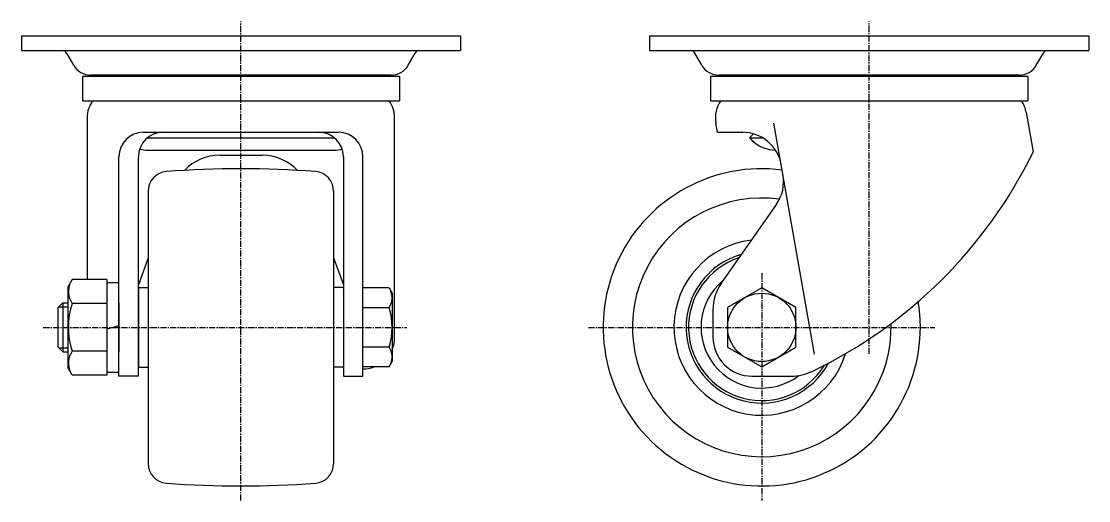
# Model space of a CAD drawing. Extents: x -3407 to -3186, y -317 to 74.
# Drawn here: x -3407.4 to -3188.7, y -173.4 to -75.2 of the extents above; entities that cross this region are included whole.
import ezdxf

# ---------------------------------------------------------------- set-up
doc = ezdxf.new("R2010")
doc.units = 0
doc.linetypes.add('CENTER', pattern=[2, 1.25, -0.25, 0.25, -0.25])
doc.layers.get('0').update_dxf_attribs({"linetype": 'CONTINUOUS'})
doc.layers.add('CENTER', color=1, linetype='CENTER')

msp = doc.modelspace()

# ---------------------------------------------------------------- linework, layer by layer
at = {"color": 7, "linetype": 'CONTINUOUS'}
for p, q in [((-3407.44, -78.16), (-3317.44, -78.16)), ((-3407.44, -78.16), (-3407.44, -81.16)), ((-3317.44, -78.16), (-3317.44, -81.16)), ((-3278.7, -78.16), (-3188.7, -78.16)), ((-3278.7, -78.16), (-3278.7, -81.16)), ((-3188.7, -78.16), (-3188.7, -81.16)), ((-3407.44, -81.16), (-3317.44, -81.16)), ((-3396.71, -84.16), (-3398.15, -81.66)), ((-3328.17, -84.16), (-3326.73, -81.66)), ((-3278.7, -81.16), (-3188.7, -81.16)), ((-3267.97, -84.16), (-3269.42, -81.66)), ((-3199.44, -84.16), (-3197.99, -81.66)), ((-3329.94, -86.45), (-3394.94, -86.45)), ((-3394.94, -86.45), (-3394.94, -91.45)), ((-3331.64, -86.16), (-3393.24, -86.16)), ((-3390.16, -86.16), (-3390.44, -86.45)), ((-3334.72, -86.16), (-3334.44, -86.45)), ((-3329.94, -86.45), (-3329.94, -91.45)), ((-3201.2, -86.45), (-3266.21, -86.45)), ((-3266.21, -86.45), (-3266.21, -91.45)), ((-3202.9, -86.16), (-3264.51, -86.16)), ((-3261.42, -86.16), (-3261.71, -86.45)), ((-3205.98, -86.16), (-3205.7, -86.45)), ((-3201.2, -86.45), (-3201.2, -91.45)), ((-3394.94, -91.45), (-3329.94, -91.45)), ((-3266.21, -91.45), (-3201.2, -91.45)), ((-3201.5, -93.86), (-3200.08, -101.91)), ((-3393.94, -94.9), (-3393.94, -128.05)), ((-3330.94, -139.87), (-3330.94, -94.9)), ((-3264.76, -97.9), (-3265.1, -95.95)), ((-3244.86, -143.35), (-3253.2, -96.04)), ((-3382.44, -97.89), (-3342.44, -97.89)), ((-3264.76, -97.9), (-3259.59, -97.9)), ((-3258.2, -99.01), (-3257.4, -98.21)), ((-3381.6, -99.01), (-3343.29, -99.01)), ((-3258.2, -99.01), (-3255.52, -99.01)), ((-3258.2, -99.01), (-3257.7, -99.51)), ((-3381.49, -101.56), (-3343.39, -101.56)), ((-3366.78, -102.6), (-3358.1, -102.6)), ((-3387.44, -147.86), (-3387.44, -102.89)), ((-3383.44, -147.86), (-3383.44, -102.89)), ((-3341.44, -102.89), (-3341.44, -147.86)), ((-3337.44, -147.86), (-3337.44, -102.89)), ((-3381.44, -109.94), (-3381.44, -165.79)), ((-3343.44, -109.94), (-3343.44, -165.79)), ((-3343.44, -109.94), (-3343.44, -120.36)), ((-3252.66, -112.59), (-3263.9, -128.63)), ((-3381.44, -123.63), (-3383.44, -129.13)), ((-3343.44, -123.63), (-3341.44, -129.13)), ((-3397.04, -128.05), (-3397.94, -129.61)), ((-3389.94, -128.05), (-3397.04, -128.05)), ((-3389.94, -128.05), (-3389.94, -147.68)), ((-3389.94, -128.66), (-3387.44, -128.66)), ((-3397.94, -129.61), (-3397.94, -146.11)), ((-3383.44, -129.91), (-3383.44, -145.81)), ((-3383.24, -129.71), (-3381.44, -129.71)), ((-3341.64, -129.71), (-3343.44, -129.71)), ((-3341.44, -129.91), (-3341.44, -145.81)), ((-3332.07, -129.78), (-3337.44, -129.78)), ((-3332.07, -129.78), (-3331.44, -130.86)), ((-3331.44, -130.86), (-3331.44, -144.86)), ((-3399.94, -133.86), (-3398.94, -132.86)), ((-3398.94, -132.86), (-3398.94, -142.86)), ((-3398.94, -132.86), (-3397.94, -132.86)), ((-3389.94, -132.96), (-3397.04, -132.96)), ((-3387.44, -132.86), (-3387.44, -142.86)), ((-3399.94, -133.86), (-3399.94, -141.86)), ((-3337.44, -133.82), (-3332.07, -133.82)), ((-3265.7, -134.38), (-3265.7, -139.86)), ((-3387.44, -137.53), (-3389.94, -138.2)), ((-3399.94, -141.86), (-3398.94, -142.86)), ((-3332.07, -141.91), (-3337.44, -141.91)), ((-3398.94, -142.86), (-3397.94, -142.86)), ((-3389.94, -142.77), (-3397.04, -142.77)), ((-3397.04, -147.68), (-3397.94, -146.11)), ((-3383.24, -146.01), (-3381.44, -146.01)), ((-3341.64, -146.01), (-3343.44, -146.01)), ((-3332.07, -145.95), (-3337.44, -145.95)), ((-3332.07, -145.95), (-3331.44, -144.86)), ((-3389.94, -147.68), (-3397.04, -147.68)), ((-3389.94, -147.06), (-3387.44, -147.06)), ((-3383.44, -147.86), (-3387.44, -147.86)), ((-3341.44, -147.86), (-3337.44, -147.86)), ((-3257.7, -147.86), (-3249.7, -147.86))]:
    msp.add_line(p, q, dxfattribs=at)
at = {"color": 3, "linetype": 'CONTINUOUS'}
for p, q in [((-3399.75, -133.68), (-3397.94, -133.68)), ((-3399.75, -142.05), (-3397.94, -142.05))]:
    msp.add_line(p, q, dxfattribs=at)
at = {"color": 7, "linetype": 'CONTINUOUS'}
msp.add_lwpolyline([(-3248.7, -133.82), (-3255.7, -129.78), (-3262.7, -133.82), (-3262.7, -141.91), (-3255.7, -145.95), (-3248.7, -141.91)], close=True, dxfattribs=at)
msp.add_circle((-3255.7, -137.86), 7, dxfattribs=at)
for centre, radius, start, end in [((-3399.02, -82.16), 1, 30, 90), ((-3325.86, -82.16), 1, 90, 150), ((-3270.28, -82.16), 1, 30, 90), ((-3197.13, -82.16), 1, 90, 150), ((-3393.24, -82.16), 4, 210, 270), ((-3331.64, -82.16), 4, 270, 330), ((-3264.51, -82.16), 4, 210, 270), ((-3202.9, -82.16), 4, 270, 330), ((-3387.94, -94.9), 6, 144.7998, 180), ((-3336.94, -94.9), 6, 0, 35.2002), ((-3259.19, -94.9), 6, 144.7998, 190), ((-3207.4, -94.9), 6, 10, 35.2002), ((-3382.44, -102.89), 5, 90, 180), ((-3378.44, -102.89), 5, 90, 180), ((-3346.44, -102.89), 5, 0, 90), ((-3342.44, -102.89), 5, 0, 90), ((-3259.59, -105.9), 8, 10, 90), ((-3252.75, -94.56), 7, 225, 269.0765), ((-3381.49, -94.56), 7, 255.8862, 270), ((-3366.78, -112.6), 10, 90, 136.3595), ((-3358.1, -112.6), 10, 43.6405, 90), ((-3343.39, -94.56), 7, 270, 284.1138), ((-3287.36, -59.29), 97.13, 295.6946, 333.9747), ((-3377.44, -109.94), 4, 94.3892, 180), ((-3362.44, -305.36), 200, 85.6108, 94.3892), ((-3347.44, -109.94), 4, 0, 85.6108), ((-3255.7, -137.86), 32.5, 82.5866, 9.3342), ((-3259.22, -108), 8, 325, 10), ((-3255.7, -137.86), 26.5, 82.1396, 1.6655), ((-3255.7, -137.86), 18, 96.8424, 342.5773), ((-3255.7, -137.86), 15.5, 105.7759, 331.7267), ((-3255.7, -137.86), 15, 108.178, 328.8049), ((-3393.45, -130.5), 4.34, 154.3842, 214.3842), ((-3255.7, -137.86), 12.45, 129.679, 307.5257), ((-3255.7, -134.36), 10, 145, 180), ((-3383.24, -129.91), 0.2, 90, 180), ((-3341.64, -129.91), 0.2, 0, 90), ((-3335.02, -131.8), 3.58, 325.6691, 25.6691), ((-3381.56, -137.86), 16.24, 162.412, 197.588), ((-3344.82, -137.86), 13.38, 342.42, 17.58), ((-3337.44, -139.87), 6.5, 337.3801, 0), ((-3257.7, -139.86), 8, 180, 270), ((-3335.02, -143.93), 3.58, 334.3309, 34.3309), ((-3393.45, -145.22), 4.34, 145.6158, 205.6158), ((-3383.24, -145.81), 0.2, 180, 270), ((-3341.64, -145.81), 0.2, 270, 0), ((-3337.44, -139.87), 6.5, 270, 290.7338), ((-3249.7, -137.86), 10, 270, 296.4628), ((-3377.44, -165.79), 4, 180, 265.6108), ((-3347.44, -165.79), 4, 274.3892, 0), ((-3362.44, 29.64), 200, 265.6108, 274.3892)]:
    msp.add_arc(centre, radius, start, end, dxfattribs=at)
at = {"layer": 'CENTER', "color": 1, "linetype": 'CENTER'}
for p, q in [((-3362.44, -173.36), (-3362.44, -75.16)), ((-3233.7, -143.29), (-3233.7, -75.16)), ((-3255.7, -126.78), (-3255.7, -173.36)), ((-3402.94, -137.86), (-3328.44, -137.86)), ((-3291.2, -137.86), (-3220.2, -137.86))]:
    msp.add_line(p, q, dxfattribs=at)

doc.saveas('drawing.dxf')
